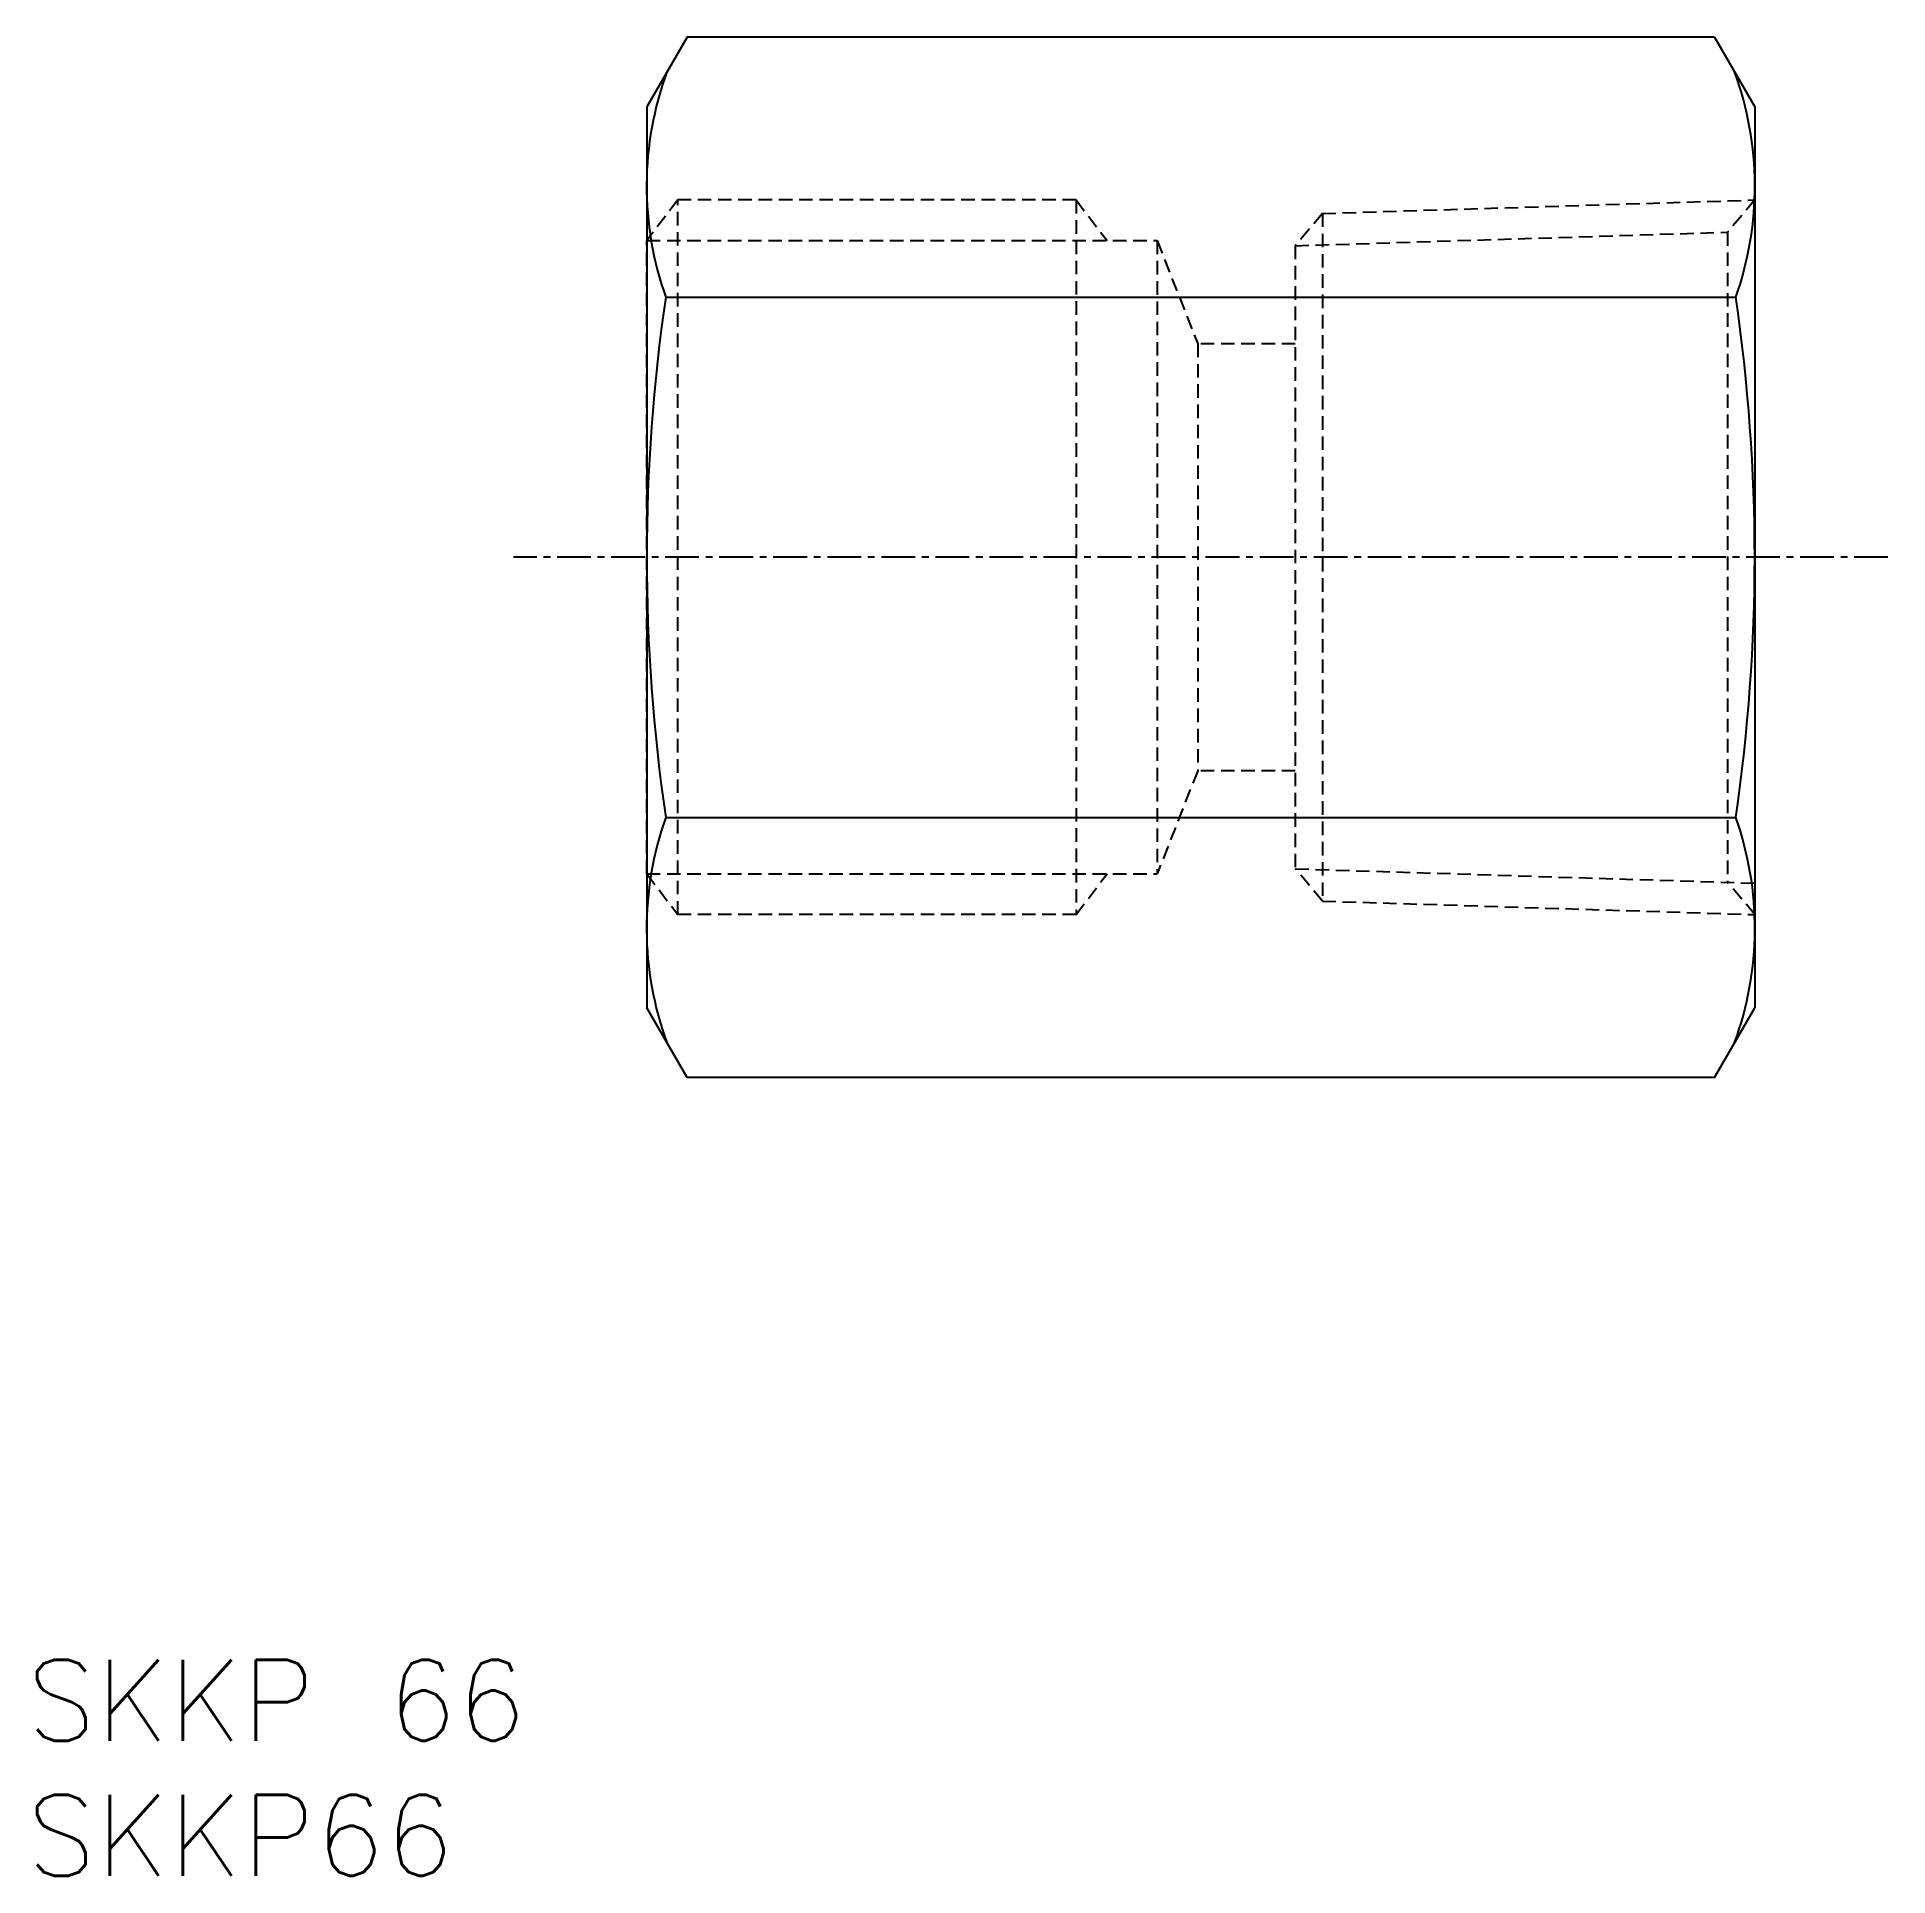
# Model space of a CAD drawing. Extents: x 0.4 to 68.9, y 0 to 68.
import ezdxf

# ---------------------------------------------------------------- set-up
doc = ezdxf.new("R2010")
doc.units = 0
doc.linetypes.add('CENTER', pattern=[2, 1.25, -0.25, 0.25, -0.25])
doc.linetypes.add('DASHED', pattern=[0.75, 0.5, -0.25])
doc.layers.get('0').update_dxf_attribs({"linetype": 'CONTINUOUS'})
doc.layers.add('CENTER', color=1, linetype='CENTER')
doc.styles.get("Standard").update_dxf_attribs({"font": 'txt.shx'})

# ---------------------------------------------------------------- blocks, each defined once
blk = doc.blocks.new('*U1')
at = {"color": 7, "linetype": 'CONTINUOUS'}
blk.add_text('SKKP66', height=3, dxfattribs=at).set_placement((0, 0))
blk = doc.blocks.new('*U2')
at = {"color": 7, "linetype": 'CONTINUOUS'}
blk.add_text('SKKP 66', height=3, dxfattribs=at).set_placement((0, 5))

msp = doc.modelspace()

# ---------------------------------------------------------------- linework, layer by layer
at = {"color": 7, "linetype": 'CONTINUOUS'}
for p, q in [((24.44, 68.043), (22.951, 65.464)), ((62.462, 68.043), (24.44, 68.043)), ((62.462, 68.043), (63.951, 65.464)), ((22.951, 65.464), (22.951, 32.124)), ((63.951, 65.464), (63.951, 32.124)), ((23.651, 58.418), (63.251, 58.418)), ((23.651, 39.169), (63.251, 39.169)), ((24.44, 29.545), (22.951, 32.124)), ((62.462, 29.545), (63.951, 32.124)), ((62.462, 29.545), (24.44, 29.545))]:
    msp.add_line(p, q, dxfattribs=at)
at = {"color": 3, "linetype": 'DASHED'}
for p, q in [((24.099, 62.014), (22.951, 60.508)), ((38.838, 62.014), (24.099, 62.014)), ((24.099, 35.573), (24.099, 62.014)), ((38.838, 62.014), (38.838, 35.573)), ((38.838, 62.014), (39.986, 60.508)), ((47.952, 61.514), (63.951, 62.014)), ((63.951, 62.014), (62.95, 60.821)), ((47.952, 61.514), (46.951, 60.321)), ((47.952, 61.514), (47.952, 36.073)), ((22.951, 60.508), (41.838, 60.508)), ((22.951, 37.08), (22.951, 60.508)), ((41.838, 60.508), (41.838, 37.08)), ((41.838, 60.508), (43.338, 56.694)), ((46.951, 60.321), (62.95, 60.821)), ((46.951, 60.321), (46.951, 37.267)), ((62.95, 60.821), (62.95, 36.767)), ((46.951, 56.694), (43.338, 56.694)), ((43.338, 56.694), (43.338, 40.894)), ((43.338, 40.894), (41.838, 37.08)), ((46.951, 40.894), (43.338, 40.894)), ((22.951, 37.08), (24.099, 35.573)), ((22.951, 37.08), (41.838, 37.08)), ((38.838, 35.573), (39.986, 37.08)), ((46.951, 37.267), (63.951, 36.735)), ((47.952, 36.073), (46.951, 37.267)), ((63.951, 35.573), (62.95, 36.767)), ((47.952, 36.073), (63.951, 35.573)), ((38.838, 35.573), (24.099, 35.573))]:
    msp.add_line(p, q, dxfattribs=at)
at = {"color": 7, "linetype": 'CONTINUOUS'}
for centre, radius, start, end in [((35.222, 62.524), 12.278, 159.85162, 199.53725), ((51.68, 62.524), 12.278, 340.46275, 20.14838), ((89.478, 48.794), 66.527, 171.6819, 188.3181), ((-2.577, 48.794), 66.527, 351.6819, 8.3181), ((35.222, 35.063), 12.278, 160.46275, 200.14838), ((51.68, 35.063), 12.278, 339.85162, 19.53725)]:
    msp.add_arc(centre, radius, start, end, dxfattribs=at)
at = {"layer": 'CENTER', "color": 1, "linetype": 'CENTER'}
msp.add_line((68.883, 48.794), (18.019, 48.794), dxfattribs=at)

# ---------------------------------------------------------------- block references
at = {"color": 7, "linetype": 'CONTINUOUS'}
for name in ['*U2', '*U1']:
    msp.add_blockref(name, (0, 0), dxfattribs=at)

doc.saveas('drawing.dxf')
